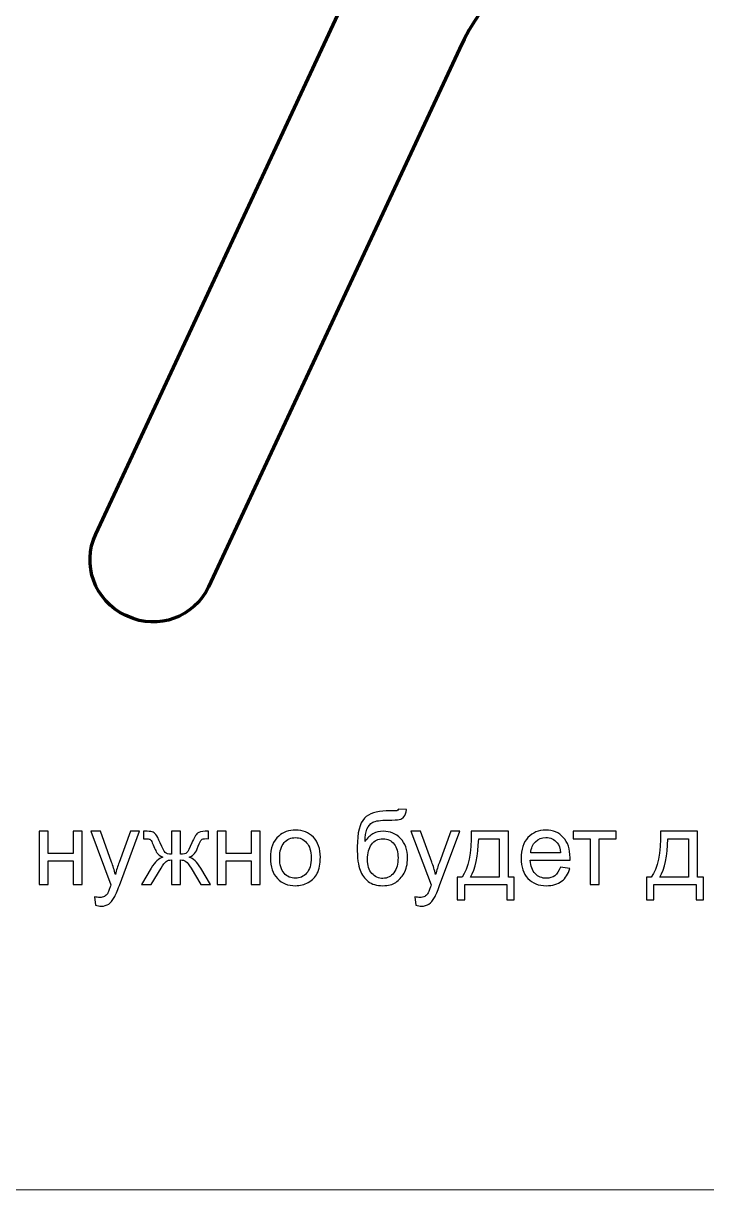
# Model space of a CAD drawing. Header units: centimetres. Extents: x -343 to 358, y -257 to 272.
# Drawn here: x -162.59 to -134.07, y -256.64 to -207.97 of the extents above; entities that cross this region are included whole.
import ezdxf

# ---------------------------------------------------------------- set-up
doc = ezdxf.new("R2010")
doc.units = ezdxf.units.CM
doc.header["$MEASUREMENT"] = 0
doc.layers.add('layer 1', color=7, linetype='Continuous')

msp = doc.modelspace()

# ---------------------------------------------------------------- linework, layer by layer
at = {"layer": 'layer 1', "color": 253, "lineweight": 20}
msp.add_open_spline([(-336.15246, -55.13063), (-336.15246, -55.13063), (-58.05242, -55.13063), (-58.05242, -55.13063), (-58.05242, -55.13063), (-54.20242, -55.13063), (-51.05242, -58.28063), (-51.05242, -62.13063), (-51.05242, -62.13063), (-51.05242, -62.13063), (-51.05242, -249.63733), (-51.05242, -249.63733), (-51.05242, -249.63733), (-51.05242, -253.48733), (-54.20242, -256.63733), (-58.05242, -256.63733), (-58.05242, -256.63733), (-58.05242, -256.63733), (-336.15246, -256.63733), (-336.15246, -256.63733), (-336.15246, -256.63733), (-340.00246, -256.63733), (-343.15246, -253.48733), (-343.15246, -249.63733), (-343.15246, -249.63733), (-343.15246, -249.63733), (-343.15246, -62.13063), (-343.15246, -62.13063), (-343.15246, -62.13063), (-343.15246, -58.28063), (-340.00246, -55.13063), (-336.15246, -55.13063)], degree=3, knots=[0, 0, 0, 0, 0.11111111, 0.11111111, 0.11111111, 0.11111111, 0.22222222, 0.22222222, 0.22222222, 0.22222222, 0.33333333, 0.33333333, 0.33333333, 0.33333333, 0.44444444, 0.44444444, 0.44444444, 0.44444444, 0.55555556, 0.55555556, 0.55555556, 0.55555556, 0.66666667, 0.66666667, 0.66666667, 0.66666667, 0.77777778, 0.77777778, 0.77777778, 0.77777778, 1, 1, 1, 1], dxfattribs=at)
at = {"layer": 'layer 1', "color": 142, "lineweight": 100}
msp.add_open_spline([(-120.98793, -205.01733), (-116.97367, -205.01733), (-112.95941, -204.5322), (-109.05362, -203.56193), (-109.05362, -203.56193), (-104.36454, -202.39707), (-99.62153, -204.66183), (-97.57962, -209.04074), (-97.57962, -209.04074), (-97.57962, -209.04074), (-87.11584, -231.4804), (-87.11584, -231.4804), (-87.11584, -231.4804), (-86.52229, -232.75329), (-84.99996, -233.30735), (-83.72707, -232.71381), (-83.72707, -232.71381), (-83.72707, -232.71381), (-83.63644, -232.67155), (-83.63644, -232.67155), (-83.63644, -232.67155), (-82.36355, -232.07801), (-81.80947, -230.55569), (-82.40303, -229.28279), (-82.40303, -229.28279), (-82.40303, -229.28279), (-93.08351, -206.37844), (-93.08351, -206.37844), (-93.08351, -206.37844), (-95.05726, -202.14571), (-93.9162, -197.26571), (-90.27063, -194.34659), (-90.27063, -194.34659), (-82.6485, -188.24332), (-77.61689, -180.25397), (-76.98206, -172.27599), (-76.98206, -172.27599), (-76.98206, -172.27599), (-76.98793, -170.02599), (-76.98793, -170.02599), (-76.98793, -170.02599), (-76.98793, -170.02599), (-81.18793, -170.02599), (-81.18793, -170.02599), (-81.18793, -170.02599), (-81.18793, -170.02599), (-81.18793, -172.27599), (-81.18793, -172.27599), (-81.18793, -172.27599), (-82.91982, -187.92449), (-103.97157, -197.7629), (-117.98703, -197.76332), (-117.98703, -197.76332), (-117.98703, -197.76332), (-118.88793, -197.76332), (-118.88793, -197.76332), (-118.88793, -197.76332), (-118.88793, -197.76332), (-118.88793, -201.77599), (-118.88793, -201.77599), (-118.88793, -201.77599), (-118.88793, -201.77599), (-123.08793, -201.77599), (-123.08793, -201.77599), (-123.08793, -201.77599), (-123.08793, -201.77599), (-123.08793, -197.76332), (-123.08793, -197.76332), (-123.08793, -197.76332), (-123.08793, -197.76332), (-123.98883, -197.76332), (-123.98883, -197.76332), (-123.98883, -197.76332), (-138.00429, -197.7629), (-159.05604, -187.92449), (-160.78793, -172.27599), (-160.78793, -172.27599), (-160.78793, -172.27599), (-160.78793, -170.02599), (-160.78793, -170.02599), (-160.78793, -170.02599), (-160.78793, -170.02599), (-164.98793, -170.02599), (-164.98793, -170.02599), (-164.98793, -170.02599), (-164.98793, -170.02599), (-164.9938, -172.27599), (-164.9938, -172.27599), (-164.9938, -172.27599), (-164.35897, -180.25397), (-159.32736, -188.24332), (-151.70523, -194.34659), (-151.70523, -194.34659), (-148.05966, -197.26571), (-146.9186, -202.14571), (-148.89235, -206.37844), (-148.89235, -206.37844), (-148.89235, -206.37844), (-159.57283, -229.28279), (-159.57283, -229.28279), (-159.57283, -229.28279), (-160.16639, -230.55569), (-159.61231, -232.07801), (-158.33942, -232.67155), (-158.33942, -232.67155), (-158.33942, -232.67155), (-158.24879, -232.71381), (-158.24879, -232.71381), (-158.24879, -232.71381), (-156.9759, -233.30735), (-155.45357, -232.75329), (-154.86002, -231.4804), (-154.86002, -231.4804), (-154.86002, -231.4804), (-144.39624, -209.04074), (-144.39624, -209.04074), (-144.39624, -209.04074), (-142.35433, -204.66183), (-137.61132, -202.39707), (-132.92224, -203.56193), (-132.92224, -203.56193), (-129.01645, -204.5322), (-125.00219, -205.01733), (-120.98793, -205.01733)], degree=3, knots=[0, 0, 0, 0, 0.03125, 0.03125, 0.03125, 0.03125, 0.0625, 0.0625, 0.0625, 0.0625, 0.09375, 0.09375, 0.09375, 0.09375, 0.125, 0.125, 0.125, 0.125, 0.15625, 0.15625, 0.15625, 0.15625, 0.1875, 0.1875, 0.1875, 0.1875, 0.21875, 0.21875, 0.21875, 0.21875, 0.25, 0.25, 0.25, 0.25, 0.28125, 0.28125, 0.28125, 0.28125, 0.3125, 0.3125, 0.3125, 0.3125, 0.34375, 0.34375, 0.34375, 0.34375, 0.375, 0.375, 0.375, 0.375, 0.40625, 0.40625, 0.40625, 0.40625, 0.4375, 0.4375, 0.4375, 0.4375, 0.46875, 0.46875, 0.46875, 0.46875, 0.5, 0.5, 0.5, 0.5, 0.53125, 0.53125, 0.53125, 0.53125, 0.5625, 0.5625, 0.5625, 0.5625, 0.59375, 0.59375, 0.59375, 0.59375, 0.625, 0.625, 0.625, 0.625, 0.65625, 0.65625, 0.65625, 0.65625, 0.6875, 0.6875, 0.6875, 0.6875, 0.71875, 0.71875, 0.71875, 0.71875, 0.75, 0.75, 0.75, 0.75, 0.78125, 0.78125, 0.78125, 0.78125, 0.8125, 0.8125, 0.8125, 0.8125, 0.84375, 0.84375, 0.84375, 0.84375, 0.875, 0.875, 0.875, 0.875, 0.90625, 0.90625, 0.90625, 0.90625, 0.9375, 0.9375, 0.9375, 0.9375, 1, 1, 1, 1], dxfattribs=at)
at = {"layer": 'layer 1', "color": 242}
for points, knots in [([(-146.94236, -240.76427), (-146.94236, -240.76427), (-146.60789, -240.76856), (-146.60789, -240.76856), (-146.60789, -240.76856), (-146.6229, -240.91792), (-146.65649, -241.02227), (-146.70723, -241.08087), (-146.70723, -241.08087), (-146.75798, -241.13947), (-146.82301, -241.17664), (-146.90306, -241.19379), (-146.90306, -241.19379), (-146.9831, -241.21023), (-147.14033, -241.2188), (-147.37403, -241.2188), (-147.37403, -241.2188), (-147.6842, -241.2188), (-147.89575, -241.24882), (-148.00867, -241.30885), (-148.00867, -241.30885), (-148.12087, -241.36889), (-148.20234, -241.46465), (-148.25166, -241.59615), (-148.25166, -241.59615), (-148.30097, -241.72837), (-148.32813, -241.89775), (-148.33384, -242.10572), (-148.33384, -242.10572), (-148.23879, -241.96422), (-148.12802, -241.85844), (-148.0008, -241.78769), (-148.0008, -241.78769), (-147.87431, -241.71694), (-147.73065, -241.68192), (-147.572, -241.68192), (-147.572, -241.68192), (-147.28041, -241.68192), (-147.03884, -241.78197), (-146.84731, -241.98208), (-146.84731, -241.98208), (-146.65649, -242.18219), (-146.56072, -242.45306), (-146.56072, -242.79539), (-146.56072, -242.79539), (-146.56072, -243.05482), (-146.60861, -243.26779), (-146.70509, -243.4336), (-146.70509, -243.4336), (-146.80157, -243.5994), (-146.91592, -243.72805), (-147.04814, -243.81881), (-147.04814, -243.81881), (-147.17964, -243.90957), (-147.35974, -243.9546), (-147.587, -243.9546), (-147.587, -243.9546), (-147.85144, -243.9546), (-148.05655, -243.89457), (-148.20306, -243.77378), (-148.20306, -243.77378), (-148.34957, -243.653), (-148.46177, -243.49863), (-148.54039, -243.31067), (-148.54039, -243.31067), (-148.61829, -243.12271), (-148.65759, -242.79467), (-148.65759, -242.32799), (-148.65759, -242.32799), (-148.65759, -241.74123), (-148.55825, -241.34602), (-148.36029, -241.14233), (-148.36029, -241.14233), (-148.16232, -240.93865), (-147.85715, -240.83716), (-147.4455, -240.83716), (-147.4455, -240.83716), (-147.18893, -240.83716), (-147.04385, -240.83288), (-147.00883, -240.8243), (-147.00883, -240.8243), (-146.97452, -240.81572), (-146.95237, -240.79571), (-146.94236, -240.76427)], [0, 0, 0, 0, 0.04545455, 0.04545455, 0.04545455, 0.04545455, 0.09090909, 0.09090909, 0.09090909, 0.09090909, 0.13636364, 0.13636364, 0.13636364, 0.13636364, 0.18181818, 0.18181818, 0.18181818, 0.18181818, 0.22727273, 0.22727273, 0.22727273, 0.22727273, 0.27272727, 0.27272727, 0.27272727, 0.27272727, 0.31818182, 0.31818182, 0.31818182, 0.31818182, 0.36363636, 0.36363636, 0.36363636, 0.36363636, 0.40909091, 0.40909091, 0.40909091, 0.40909091, 0.45454545, 0.45454545, 0.45454545, 0.45454545, 0.5, 0.5, 0.5, 0.5, 0.54545455, 0.54545455, 0.54545455, 0.54545455, 0.59090909, 0.59090909, 0.59090909, 0.59090909, 0.63636364, 0.63636364, 0.63636364, 0.63636364, 0.68181818, 0.68181818, 0.68181818, 0.68181818, 0.72727273, 0.72727273, 0.72727273, 0.72727273, 0.77272727, 0.77272727, 0.77272727, 0.77272727, 0.81818182, 0.81818182, 0.81818182, 0.81818182, 0.86363636, 0.86363636, 0.86363636, 0.86363636, 0.90909091, 0.90909091, 0.90909091, 0.90909091, 1, 1, 1, 1]), ([(-161.93563, -241.68192), (-161.93563, -241.68192), (-161.55828, -241.68192), (-161.55828, -241.68192), (-161.55828, -241.68192), (-161.55828, -241.68192), (-161.55828, -242.60814), (-161.55828, -242.60814), (-161.55828, -242.60814), (-161.55828, -242.60814), (-160.51198, -242.60814), (-160.51198, -242.60814), (-160.51198, -242.60814), (-160.51198, -242.60814), (-160.51198, -241.68192), (-160.51198, -241.68192), (-160.51198, -241.68192), (-160.51198, -241.68192), (-160.13463, -241.68192), (-160.13463, -241.68192), (-160.13463, -241.68192), (-160.13463, -241.68192), (-160.13463, -243.90743), (-160.13463, -243.90743), (-160.13463, -243.90743), (-160.13463, -243.90743), (-160.51198, -243.90743), (-160.51198, -243.90743), (-160.51198, -243.90743), (-160.51198, -243.90743), (-160.51198, -242.92117), (-160.51198, -242.92117), (-160.51198, -242.92117), (-160.51198, -242.92117), (-161.55828, -242.92117), (-161.55828, -242.92117), (-161.55828, -242.92117), (-161.55828, -242.92117), (-161.55828, -243.90743), (-161.55828, -243.90743), (-161.55828, -243.90743), (-161.55828, -243.90743), (-161.93563, -243.90743), (-161.93563, -243.90743), (-161.93563, -243.90743), (-161.93563, -243.90743), (-161.93563, -241.68192), (-161.93563, -241.68192)], [0, 0, 0, 0, 0.07692308, 0.07692308, 0.07692308, 0.07692308, 0.15384615, 0.15384615, 0.15384615, 0.15384615, 0.23076923, 0.23076923, 0.23076923, 0.23076923, 0.30769231, 0.30769231, 0.30769231, 0.30769231, 0.38461538, 0.38461538, 0.38461538, 0.38461538, 0.46153846, 0.46153846, 0.46153846, 0.46153846, 0.53846154, 0.53846154, 0.53846154, 0.53846154, 0.61538462, 0.61538462, 0.61538462, 0.61538462, 0.69230769, 0.69230769, 0.69230769, 0.69230769, 0.76923077, 0.76923077, 0.76923077, 0.76923077, 0.84615385, 0.84615385, 0.84615385, 0.84615385, 1, 1, 1, 1]), ([(-159.58505, -244.7629), (-159.58505, -244.7629), (-159.62793, -244.41414), (-159.62793, -244.41414), (-159.62793, -244.41414), (-159.54503, -244.43629), (-159.47356, -244.44773), (-159.4121, -244.44773), (-159.4121, -244.44773), (-159.32776, -244.44773), (-159.26058, -244.43343), (-159.21056, -244.40556), (-159.21056, -244.40556), (-159.15981, -244.37769), (-159.11836, -244.33838), (-159.0862, -244.28835), (-159.0862, -244.28835), (-159.06262, -244.25048), (-159.02403, -244.15685), (-158.97114, -244.00677), (-158.97114, -244.00677), (-158.96399, -243.98604), (-158.95327, -243.95531), (-158.93755, -243.91458), (-158.93755, -243.91458), (-158.93755, -243.91458), (-159.7823, -241.68192), (-159.7823, -241.68192), (-159.7823, -241.68192), (-159.7823, -241.68192), (-159.37922, -241.68192), (-159.37922, -241.68192), (-159.37922, -241.68192), (-159.37922, -241.68192), (-158.91468, -242.96691), (-158.91468, -242.96691), (-158.91468, -242.96691), (-158.85393, -243.12914), (-158.80033, -243.30067), (-158.75245, -243.48077), (-158.75245, -243.48077), (-158.70885, -243.31139), (-158.65739, -243.14415), (-158.59736, -242.97978), (-158.59736, -242.97978), (-158.59736, -242.97978), (-158.12281, -241.68192), (-158.12281, -241.68192), (-158.12281, -241.68192), (-158.12281, -241.68192), (-157.74618, -241.68192), (-157.74618, -241.68192), (-157.74618, -241.68192), (-157.74618, -241.68192), (-158.58736, -243.94602), (-158.58736, -243.94602), (-158.58736, -243.94602), (-158.67812, -244.18973), (-158.74887, -244.35696), (-158.79962, -244.44916), (-158.79962, -244.44916), (-158.8668, -244.5728), (-158.94398, -244.66356), (-159.03046, -244.72145), (-159.03046, -244.72145), (-159.11765, -244.77934), (-159.22128, -244.80793), (-159.34134, -244.80793), (-159.34134, -244.80793), (-159.41424, -244.80793), (-159.49571, -244.79292), (-159.58505, -244.7629)], [0, 0, 0, 0, 0.05263158, 0.05263158, 0.05263158, 0.05263158, 0.10526316, 0.10526316, 0.10526316, 0.10526316, 0.15789474, 0.15789474, 0.15789474, 0.15789474, 0.21052632, 0.21052632, 0.21052632, 0.21052632, 0.26315789, 0.26315789, 0.26315789, 0.26315789, 0.31578947, 0.31578947, 0.31578947, 0.31578947, 0.36842105, 0.36842105, 0.36842105, 0.36842105, 0.42105263, 0.42105263, 0.42105263, 0.42105263, 0.47368421, 0.47368421, 0.47368421, 0.47368421, 0.52631579, 0.52631579, 0.52631579, 0.52631579, 0.57894737, 0.57894737, 0.57894737, 0.57894737, 0.63157895, 0.63157895, 0.63157895, 0.63157895, 0.68421053, 0.68421053, 0.68421053, 0.68421053, 0.73684211, 0.73684211, 0.73684211, 0.73684211, 0.78947368, 0.78947368, 0.78947368, 0.78947368, 0.84210526, 0.84210526, 0.84210526, 0.84210526, 0.89473684, 0.89473684, 0.89473684, 0.89473684, 1, 1, 1, 1]), ([(-156.02952, -241.68192), (-156.02952, -241.68192), (-156.02952, -242.64245), (-156.02952, -242.64245), (-156.02952, -242.64245), (-155.90802, -242.64245), (-155.82226, -242.61958), (-155.77295, -242.57455), (-155.77295, -242.57455), (-155.72364, -242.52881), (-155.65288, -242.39517), (-155.5614, -242.17219), (-155.5614, -242.17219), (-155.47564, -241.96064), (-155.39774, -241.82628), (-155.3277, -241.76768), (-155.3277, -241.76768), (-155.25909, -241.7105), (-155.15046, -241.68192), (-155.0011, -241.68192), (-155.0011, -241.68192), (-155.0011, -241.68192), (-154.86316, -241.68192), (-154.86316, -241.68192), (-154.86316, -241.68192), (-154.86316, -241.68192), (-154.86316, -241.9928), (-154.86316, -241.9928), (-154.86316, -241.9928), (-154.86316, -241.9928), (-154.96536, -241.99066), (-154.96536, -241.99066), (-154.96536, -241.99066), (-155.06613, -241.99066), (-155.12974, -242.00567), (-155.15761, -242.03497), (-155.15761, -242.03497), (-155.18691, -242.0657), (-155.23194, -242.15718), (-155.29197, -242.30941), (-155.29197, -242.30941), (-155.34771, -242.4552), (-155.39917, -242.55526), (-155.44634, -242.61172), (-155.44634, -242.61172), (-155.49351, -242.66746), (-155.56784, -242.7182), (-155.66789, -242.76466), (-155.66789, -242.76466), (-155.50494, -242.80825), (-155.34629, -242.95905), (-155.1912, -243.21776), (-155.1912, -243.21776), (-155.1912, -243.21776), (-154.7774, -243.90743), (-154.7774, -243.90743), (-154.7774, -243.90743), (-154.7774, -243.90743), (-155.19191, -243.90743), (-155.19191, -243.90743), (-155.19191, -243.90743), (-155.19191, -243.90743), (-155.59499, -243.21848), (-155.59499, -243.21848), (-155.59499, -243.21848), (-155.67718, -243.0784), (-155.74937, -242.98692), (-155.81011, -242.94333), (-155.81011, -242.94333), (-155.87158, -242.89973), (-155.94447, -242.87829), (-156.02952, -242.87829), (-156.02952, -242.87829), (-156.02952, -242.87829), (-156.02952, -243.90743), (-156.02952, -243.90743), (-156.02952, -243.90743), (-156.02952, -243.90743), (-156.41545, -243.90743), (-156.41545, -243.90743), (-156.41545, -243.90743), (-156.41545, -243.90743), (-156.41545, -242.87829), (-156.41545, -242.87829), (-156.41545, -242.87829), (-156.49906, -242.87829), (-156.57125, -242.89973), (-156.63199, -242.94261), (-156.63199, -242.94261), (-156.69346, -242.98549), (-156.76493, -243.07769), (-156.8464, -243.21919), (-156.8464, -243.21919), (-156.8464, -243.21919), (-157.25305, -243.90743), (-157.25305, -243.90743), (-157.25305, -243.90743), (-157.25305, -243.90743), (-157.66757, -243.90743), (-157.66757, -243.90743), (-157.66757, -243.90743), (-157.66757, -243.90743), (-157.2552, -243.21776), (-157.2552, -243.21776), (-157.2552, -243.21776), (-157.09868, -242.95905), (-156.93859, -242.80825), (-156.77565, -242.76466), (-156.77565, -242.76466), (-156.88714, -242.7132), (-156.96575, -242.65674), (-157.01006, -242.59599), (-157.01006, -242.59599), (-157.05509, -242.53524), (-157.12155, -242.39016), (-157.21089, -242.16075), (-157.21089, -242.16075), (-157.24162, -242.08357), (-157.27449, -242.0364), (-157.30951, -242.01925), (-157.30951, -242.01925), (-157.34596, -242.00138), (-157.39956, -241.9928), (-157.47103, -241.9928), (-157.47103, -241.9928), (-157.4889, -241.9928), (-157.52606, -241.99352), (-157.5818, -241.99495), (-157.5818, -241.99495), (-157.5818, -241.99495), (-157.5818, -241.68192), (-157.5818, -241.68192), (-157.5818, -241.68192), (-157.5818, -241.68192), (-157.52963, -241.68192), (-157.52963, -241.68192), (-157.52963, -241.68192), (-157.38384, -241.68192), (-157.28164, -241.69049), (-157.22232, -241.70836), (-157.22232, -241.70836), (-157.163, -241.72551), (-157.11012, -241.76268), (-157.06295, -241.81914), (-157.06295, -241.81914), (-157.01649, -241.87559), (-156.95574, -241.9928), (-156.88142, -242.17219), (-156.88142, -242.17219), (-156.79065, -242.39159), (-156.72062, -242.52452), (-156.67202, -242.57169), (-156.67202, -242.57169), (-156.62342, -242.61886), (-156.53766, -242.64245), (-156.41545, -242.64245), (-156.41545, -242.64245), (-156.41545, -242.64245), (-156.41545, -241.68192), (-156.41545, -241.68192), (-156.41545, -241.68192), (-156.41545, -241.68192), (-156.02952, -241.68192), (-156.02952, -241.68192)], [0, 0, 0, 0, 0.02380952, 0.02380952, 0.02380952, 0.02380952, 0.04761905, 0.04761905, 0.04761905, 0.04761905, 0.07142857, 0.07142857, 0.07142857, 0.07142857, 0.0952381, 0.0952381, 0.0952381, 0.0952381, 0.11904762, 0.11904762, 0.11904762, 0.11904762, 0.14285714, 0.14285714, 0.14285714, 0.14285714, 0.16666667, 0.16666667, 0.16666667, 0.16666667, 0.19047619, 0.19047619, 0.19047619, 0.19047619, 0.21428571, 0.21428571, 0.21428571, 0.21428571, 0.23809524, 0.23809524, 0.23809524, 0.23809524, 0.26190476, 0.26190476, 0.26190476, 0.26190476, 0.28571429, 0.28571429, 0.28571429, 0.28571429, 0.30952381, 0.30952381, 0.30952381, 0.30952381, 0.33333333, 0.33333333, 0.33333333, 0.33333333, 0.35714286, 0.35714286, 0.35714286, 0.35714286, 0.38095238, 0.38095238, 0.38095238, 0.38095238, 0.4047619, 0.4047619, 0.4047619, 0.4047619, 0.42857143, 0.42857143, 0.42857143, 0.42857143, 0.45238095, 0.45238095, 0.45238095, 0.45238095, 0.47619048, 0.47619048, 0.47619048, 0.47619048, 0.5, 0.5, 0.5, 0.5, 0.52380952, 0.52380952, 0.52380952, 0.52380952, 0.54761905, 0.54761905, 0.54761905, 0.54761905, 0.57142857, 0.57142857, 0.57142857, 0.57142857, 0.5952381, 0.5952381, 0.5952381, 0.5952381, 0.61904762, 0.61904762, 0.61904762, 0.61904762, 0.64285714, 0.64285714, 0.64285714, 0.64285714, 0.66666667, 0.66666667, 0.66666667, 0.66666667, 0.69047619, 0.69047619, 0.69047619, 0.69047619, 0.71428571, 0.71428571, 0.71428571, 0.71428571, 0.73809524, 0.73809524, 0.73809524, 0.73809524, 0.76190476, 0.76190476, 0.76190476, 0.76190476, 0.78571429, 0.78571429, 0.78571429, 0.78571429, 0.80952381, 0.80952381, 0.80952381, 0.80952381, 0.83333333, 0.83333333, 0.83333333, 0.83333333, 0.85714286, 0.85714286, 0.85714286, 0.85714286, 0.88095238, 0.88095238, 0.88095238, 0.88095238, 0.9047619, 0.9047619, 0.9047619, 0.9047619, 0.92857143, 0.92857143, 0.92857143, 0.92857143, 0.95238095, 0.95238095, 0.95238095, 0.95238095, 1, 1, 1, 1]), ([(-154.50725, -241.68192), (-154.50725, -241.68192), (-154.1299, -241.68192), (-154.1299, -241.68192), (-154.1299, -241.68192), (-154.1299, -241.68192), (-154.1299, -242.60814), (-154.1299, -242.60814), (-154.1299, -242.60814), (-154.1299, -242.60814), (-153.0836, -242.60814), (-153.0836, -242.60814), (-153.0836, -242.60814), (-153.0836, -242.60814), (-153.0836, -241.68192), (-153.0836, -241.68192), (-153.0836, -241.68192), (-153.0836, -241.68192), (-152.70625, -241.68192), (-152.70625, -241.68192), (-152.70625, -241.68192), (-152.70625, -241.68192), (-152.70625, -243.90743), (-152.70625, -243.90743), (-152.70625, -243.90743), (-152.70625, -243.90743), (-153.0836, -243.90743), (-153.0836, -243.90743), (-153.0836, -243.90743), (-153.0836, -243.90743), (-153.0836, -242.92117), (-153.0836, -242.92117), (-153.0836, -242.92117), (-153.0836, -242.92117), (-154.1299, -242.92117), (-154.1299, -242.92117), (-154.1299, -242.92117), (-154.1299, -242.92117), (-154.1299, -243.90743), (-154.1299, -243.90743), (-154.1299, -243.90743), (-154.1299, -243.90743), (-154.50725, -243.90743), (-154.50725, -243.90743), (-154.50725, -243.90743), (-154.50725, -243.90743), (-154.50725, -241.68192), (-154.50725, -241.68192)], [0, 0, 0, 0, 0.07692308, 0.07692308, 0.07692308, 0.07692308, 0.15384615, 0.15384615, 0.15384615, 0.15384615, 0.23076923, 0.23076923, 0.23076923, 0.23076923, 0.30769231, 0.30769231, 0.30769231, 0.30769231, 0.38461538, 0.38461538, 0.38461538, 0.38461538, 0.46153846, 0.46153846, 0.46153846, 0.46153846, 0.53846154, 0.53846154, 0.53846154, 0.53846154, 0.61538462, 0.61538462, 0.61538462, 0.61538462, 0.69230769, 0.69230769, 0.69230769, 0.69230769, 0.76923077, 0.76923077, 0.76923077, 0.76923077, 0.84615385, 0.84615385, 0.84615385, 0.84615385, 1, 1, 1, 1]), ([(-152.28102, -242.79467), (-152.28102, -242.38373), (-152.16667, -242.07928), (-151.93726, -241.88131), (-151.93726, -241.88131), (-151.74644, -241.71694), (-151.51274, -241.63475), (-151.23759, -241.63475), (-151.23759, -241.63475), (-150.93242, -241.63475), (-150.68228, -241.7348), (-150.48789, -241.93491), (-150.48789, -241.93491), (-150.29421, -242.13431), (-150.19702, -242.41089), (-150.19702, -242.76323), (-150.19702, -242.76323), (-150.19702, -243.0491), (-150.2399, -243.27351), (-150.32566, -243.43717), (-150.32566, -243.43717), (-150.41142, -243.60083), (-150.53649, -243.72805), (-150.70087, -243.81881), (-150.70087, -243.81881), (-150.86453, -243.90957), (-151.04391, -243.9546), (-151.23759, -243.9546), (-151.23759, -243.9546), (-151.54919, -243.9546), (-151.80076, -243.85526), (-151.99301, -243.65586), (-151.99301, -243.65586), (-152.18526, -243.45647), (-152.28102, -243.16917), (-152.28102, -242.79467)], [0, 0, 0, 0, 0.1, 0.1, 0.1, 0.1, 0.2, 0.2, 0.2, 0.2, 0.3, 0.3, 0.3, 0.3, 0.4, 0.4, 0.4, 0.4, 0.5, 0.5, 0.5, 0.5, 0.6, 0.6, 0.6, 0.6, 0.7, 0.7, 0.7, 0.7, 0.8, 0.8, 0.8, 0.8, 1, 1, 1, 1]), ([(-146.21839, -244.7629), (-146.21839, -244.7629), (-146.26127, -244.41414), (-146.26127, -244.41414), (-146.26127, -244.41414), (-146.17837, -244.43629), (-146.1069, -244.44773), (-146.04544, -244.44773), (-146.04544, -244.44773), (-145.9611, -244.44773), (-145.89392, -244.43343), (-145.8439, -244.40556), (-145.8439, -244.40556), (-145.79315, -244.37769), (-145.7517, -244.33838), (-145.71954, -244.28835), (-145.71954, -244.28835), (-145.69596, -244.25048), (-145.65737, -244.15685), (-145.60448, -244.00677), (-145.60448, -244.00677), (-145.59733, -243.98604), (-145.58661, -243.95531), (-145.57089, -243.91458), (-145.57089, -243.91458), (-145.57089, -243.91458), (-146.41564, -241.68192), (-146.41564, -241.68192), (-146.41564, -241.68192), (-146.41564, -241.68192), (-146.01256, -241.68192), (-146.01256, -241.68192), (-146.01256, -241.68192), (-146.01256, -241.68192), (-145.54802, -242.96691), (-145.54802, -242.96691), (-145.54802, -242.96691), (-145.48727, -243.12914), (-145.43367, -243.30067), (-145.38579, -243.48077), (-145.38579, -243.48077), (-145.34219, -243.31139), (-145.29073, -243.14415), (-145.2307, -242.97978), (-145.2307, -242.97978), (-145.2307, -242.97978), (-144.75615, -241.68192), (-144.75615, -241.68192), (-144.75615, -241.68192), (-144.75615, -241.68192), (-144.37952, -241.68192), (-144.37952, -241.68192), (-144.37952, -241.68192), (-144.37952, -241.68192), (-145.2207, -243.94602), (-145.2207, -243.94602), (-145.2207, -243.94602), (-145.31146, -244.18973), (-145.38221, -244.35696), (-145.43296, -244.44916), (-145.43296, -244.44916), (-145.50014, -244.5728), (-145.57732, -244.66356), (-145.6638, -244.72145), (-145.6638, -244.72145), (-145.75099, -244.77934), (-145.85462, -244.80793), (-145.97468, -244.80793), (-145.97468, -244.80793), (-146.04758, -244.80793), (-146.12905, -244.79292), (-146.21839, -244.7629)], [0, 0, 0, 0, 0.05263158, 0.05263158, 0.05263158, 0.05263158, 0.10526316, 0.10526316, 0.10526316, 0.10526316, 0.15789474, 0.15789474, 0.15789474, 0.15789474, 0.21052632, 0.21052632, 0.21052632, 0.21052632, 0.26315789, 0.26315789, 0.26315789, 0.26315789, 0.31578947, 0.31578947, 0.31578947, 0.31578947, 0.36842105, 0.36842105, 0.36842105, 0.36842105, 0.42105263, 0.42105263, 0.42105263, 0.42105263, 0.47368421, 0.47368421, 0.47368421, 0.47368421, 0.52631579, 0.52631579, 0.52631579, 0.52631579, 0.57894737, 0.57894737, 0.57894737, 0.57894737, 0.63157895, 0.63157895, 0.63157895, 0.63157895, 0.68421053, 0.68421053, 0.68421053, 0.68421053, 0.73684211, 0.73684211, 0.73684211, 0.73684211, 0.78947368, 0.78947368, 0.78947368, 0.78947368, 0.84210526, 0.84210526, 0.84210526, 0.84210526, 0.89473684, 0.89473684, 0.89473684, 0.89473684, 1, 1, 1, 1]), ([(-143.90354, -241.68192), (-143.90354, -241.68192), (-142.35125, -241.68192), (-142.35125, -241.68192), (-142.35125, -241.68192), (-142.35125, -241.68192), (-142.35125, -243.59869), (-142.35125, -243.59869), (-142.35125, -243.59869), (-142.35125, -243.59869), (-142.11112, -243.59869), (-142.11112, -243.59869), (-142.11112, -243.59869), (-142.11112, -243.59869), (-142.11112, -244.53778), (-142.11112, -244.53778), (-142.11112, -244.53778), (-142.11112, -244.53778), (-142.41986, -244.53778), (-142.41986, -244.53778), (-142.41986, -244.53778), (-142.41986, -244.53778), (-142.41986, -243.90743), (-142.41986, -243.90743), (-142.41986, -243.90743), (-142.41986, -243.90743), (-144.17369, -243.90743), (-144.17369, -243.90743), (-144.17369, -243.90743), (-144.17369, -243.90743), (-144.17369, -244.53778), (-144.17369, -244.53778), (-144.17369, -244.53778), (-144.17369, -244.53778), (-144.48243, -244.53778), (-144.48243, -244.53778), (-144.48243, -244.53778), (-144.48243, -244.53778), (-144.48243, -243.59869), (-144.48243, -243.59869), (-144.48243, -243.59869), (-144.48243, -243.59869), (-144.28518, -243.59869), (-144.28518, -243.59869), (-144.28518, -243.59869), (-144.01932, -243.23777), (-143.8921, -242.59885), (-143.90354, -241.68192)], [0, 0, 0, 0, 0.07692308, 0.07692308, 0.07692308, 0.07692308, 0.15384615, 0.15384615, 0.15384615, 0.15384615, 0.23076923, 0.23076923, 0.23076923, 0.23076923, 0.30769231, 0.30769231, 0.30769231, 0.30769231, 0.38461538, 0.38461538, 0.38461538, 0.38461538, 0.46153846, 0.46153846, 0.46153846, 0.46153846, 0.53846154, 0.53846154, 0.53846154, 0.53846154, 0.61538462, 0.61538462, 0.61538462, 0.61538462, 0.69230769, 0.69230769, 0.69230769, 0.69230769, 0.76923077, 0.76923077, 0.76923077, 0.76923077, 0.84615385, 0.84615385, 0.84615385, 0.84615385, 1, 1, 1, 1]), ([(-140.17935, -243.18703), (-140.17935, -243.18703), (-139.78913, -243.23849), (-139.78913, -243.23849), (-139.78913, -243.23849), (-139.84988, -243.46504), (-139.96351, -243.64157), (-140.12932, -243.76664), (-140.12932, -243.76664), (-140.29512, -243.89171), (-140.50667, -243.9546), (-140.76467, -243.9546), (-140.76467, -243.9546), (-141.08913, -243.9546), (-141.34642, -243.85454), (-141.53652, -243.65443), (-141.53652, -243.65443), (-141.72663, -243.45504), (-141.82168, -243.17417), (-141.82168, -242.81325), (-141.82168, -242.81325), (-141.82168, -242.44019), (-141.72591, -242.15003), (-141.53366, -241.9442), (-141.53366, -241.9442), (-141.34142, -241.73766), (-141.09199, -241.63475), (-140.7854, -241.63475), (-140.7854, -241.63475), (-140.4888, -241.63475), (-140.24653, -241.73552), (-140.05857, -241.93777), (-140.05857, -241.93777), (-139.8706, -242.14003), (-139.77627, -242.42447), (-139.77627, -242.7911), (-139.77627, -242.7911), (-139.77627, -242.81325), (-139.77698, -242.84684), (-139.77841, -242.89116), (-139.77841, -242.89116), (-139.77841, -242.89116), (-141.43575, -242.89116), (-141.43575, -242.89116), (-141.43575, -242.89116), (-141.42146, -243.13486), (-141.35285, -243.32211), (-141.2285, -243.45146), (-141.2285, -243.45146), (-141.10486, -243.58082), (-140.94977, -243.64586), (-140.76467, -243.64586), (-140.76467, -243.64586), (-140.62674, -243.64586), (-140.50881, -243.60941), (-140.41162, -243.53651), (-140.41162, -243.53651), (-140.31371, -243.46361), (-140.23652, -243.34712), (-140.17935, -243.18703)], [0, 0, 0, 0, 0.0625, 0.0625, 0.0625, 0.0625, 0.125, 0.125, 0.125, 0.125, 0.1875, 0.1875, 0.1875, 0.1875, 0.25, 0.25, 0.25, 0.25, 0.3125, 0.3125, 0.3125, 0.3125, 0.375, 0.375, 0.375, 0.375, 0.4375, 0.4375, 0.4375, 0.4375, 0.5, 0.5, 0.5, 0.5, 0.5625, 0.5625, 0.5625, 0.5625, 0.625, 0.625, 0.625, 0.625, 0.6875, 0.6875, 0.6875, 0.6875, 0.75, 0.75, 0.75, 0.75, 0.8125, 0.8125, 0.8125, 0.8125, 0.875, 0.875, 0.875, 0.875, 1, 1, 1, 1]), ([(-139.65191, -241.68192), (-139.65191, -241.68192), (-137.85091, -241.68192), (-137.85091, -241.68192), (-137.85091, -241.68192), (-137.85091, -241.68192), (-137.85091, -241.99495), (-137.85091, -241.99495), (-137.85091, -241.99495), (-137.85091, -241.99495), (-138.56274, -241.99495), (-138.56274, -241.99495), (-138.56274, -241.99495), (-138.56274, -241.99495), (-138.56274, -243.90743), (-138.56274, -243.90743), (-138.56274, -243.90743), (-138.56274, -243.90743), (-138.94009, -243.90743), (-138.94009, -243.90743), (-138.94009, -243.90743), (-138.94009, -243.90743), (-138.94009, -241.99495), (-138.94009, -241.99495), (-138.94009, -241.99495), (-138.94009, -241.99495), (-139.65191, -241.99495), (-139.65191, -241.99495), (-139.65191, -241.99495), (-139.65191, -241.99495), (-139.65191, -241.68192), (-139.65191, -241.68192)], [0, 0, 0, 0, 0.11111111, 0.11111111, 0.11111111, 0.11111111, 0.22222222, 0.22222222, 0.22222222, 0.22222222, 0.33333333, 0.33333333, 0.33333333, 0.33333333, 0.44444444, 0.44444444, 0.44444444, 0.44444444, 0.55555556, 0.55555556, 0.55555556, 0.55555556, 0.66666667, 0.66666667, 0.66666667, 0.66666667, 0.77777778, 0.77777778, 0.77777778, 0.77777778, 1, 1, 1, 1]), ([(-136.00347, -241.68192), (-136.00347, -241.68192), (-134.45118, -241.68192), (-134.45118, -241.68192), (-134.45118, -241.68192), (-134.45118, -241.68192), (-134.45118, -243.59869), (-134.45118, -243.59869), (-134.45118, -243.59869), (-134.45118, -243.59869), (-134.21105, -243.59869), (-134.21105, -243.59869), (-134.21105, -243.59869), (-134.21105, -243.59869), (-134.21105, -244.53778), (-134.21105, -244.53778), (-134.21105, -244.53778), (-134.21105, -244.53778), (-134.51979, -244.53778), (-134.51979, -244.53778), (-134.51979, -244.53778), (-134.51979, -244.53778), (-134.51979, -243.90743), (-134.51979, -243.90743), (-134.51979, -243.90743), (-134.51979, -243.90743), (-136.27362, -243.90743), (-136.27362, -243.90743), (-136.27362, -243.90743), (-136.27362, -243.90743), (-136.27362, -244.53778), (-136.27362, -244.53778), (-136.27362, -244.53778), (-136.27362, -244.53778), (-136.58236, -244.53778), (-136.58236, -244.53778), (-136.58236, -244.53778), (-136.58236, -244.53778), (-136.58236, -243.59869), (-136.58236, -243.59869), (-136.58236, -243.59869), (-136.58236, -243.59869), (-136.38511, -243.59869), (-136.38511, -243.59869), (-136.38511, -243.59869), (-136.11925, -243.23777), (-135.99203, -242.59885), (-136.00347, -241.68192)], [0, 0, 0, 0, 0.07692308, 0.07692308, 0.07692308, 0.07692308, 0.15384615, 0.15384615, 0.15384615, 0.15384615, 0.23076923, 0.23076923, 0.23076923, 0.23076923, 0.30769231, 0.30769231, 0.30769231, 0.30769231, 0.38461538, 0.38461538, 0.38461538, 0.38461538, 0.46153846, 0.46153846, 0.46153846, 0.46153846, 0.53846154, 0.53846154, 0.53846154, 0.53846154, 0.61538462, 0.61538462, 0.61538462, 0.61538462, 0.69230769, 0.69230769, 0.69230769, 0.69230769, 0.76923077, 0.76923077, 0.76923077, 0.76923077, 0.84615385, 0.84615385, 0.84615385, 0.84615385, 1, 1, 1, 1]), ([(-151.8951, -242.79539), (-151.8951, -243.07983), (-151.83292, -243.29281), (-151.70856, -243.4336), (-151.70856, -243.4336), (-151.5835, -243.5751), (-151.42698, -243.64586), (-151.23759, -243.64586), (-151.23759, -243.64586), (-151.05034, -243.64586), (-150.89454, -243.5751), (-150.76948, -243.43288), (-150.76948, -243.43288), (-150.64512, -243.29066), (-150.58294, -243.07411), (-150.58294, -242.78324), (-150.58294, -242.78324), (-150.58294, -242.5088), (-150.64584, -242.30083), (-150.7709, -242.16004), (-150.7709, -242.16004), (-150.89597, -242.01853), (-151.05177, -241.94778), (-151.23759, -241.94778), (-151.23759, -241.94778), (-151.42698, -241.94778), (-151.5835, -242.01782), (-151.70856, -242.15861), (-151.70856, -242.15861), (-151.83292, -242.2994), (-151.8951, -242.51166), (-151.8951, -242.79539)], [0, 0, 0, 0, 0.11111111, 0.11111111, 0.11111111, 0.11111111, 0.22222222, 0.22222222, 0.22222222, 0.22222222, 0.33333333, 0.33333333, 0.33333333, 0.33333333, 0.44444444, 0.44444444, 0.44444444, 0.44444444, 0.55555556, 0.55555556, 0.55555556, 0.55555556, 0.66666667, 0.66666667, 0.66666667, 0.66666667, 0.77777778, 0.77777778, 0.77777778, 0.77777778, 1, 1, 1, 1]), ([(-146.95523, -242.78467), (-146.95523, -242.55383), (-147.01026, -242.36444), (-147.1196, -242.2165), (-147.1196, -242.2165), (-147.22895, -242.06856), (-147.38332, -241.99495), (-147.58272, -241.99495), (-147.58272, -241.99495), (-147.79069, -241.99495), (-147.95078, -242.07285), (-148.0637, -242.22936), (-148.0637, -242.22936), (-148.17661, -242.38516), (-148.23307, -242.59313), (-148.23307, -242.85399), (-148.23307, -242.85399), (-148.23307, -243.11128), (-148.1709, -243.30853), (-148.04583, -243.44503), (-148.04583, -243.44503), (-147.92147, -243.58154), (-147.7671, -243.65015), (-147.58486, -243.65015), (-147.58486, -243.65015), (-147.39761, -243.65015), (-147.2461, -243.57082), (-147.12961, -243.41287), (-147.12961, -243.41287), (-147.01312, -243.25493), (-146.95523, -243.04553), (-146.95523, -242.78467)], [0, 0, 0, 0, 0.11111111, 0.11111111, 0.11111111, 0.11111111, 0.22222222, 0.22222222, 0.22222222, 0.22222222, 0.33333333, 0.33333333, 0.33333333, 0.33333333, 0.44444444, 0.44444444, 0.44444444, 0.44444444, 0.55555556, 0.55555556, 0.55555556, 0.55555556, 0.66666667, 0.66666667, 0.66666667, 0.66666667, 0.77777778, 0.77777778, 0.77777778, 0.77777778, 1, 1, 1, 1]), ([(-143.59051, -241.99495), (-143.61838, -242.71749), (-143.72987, -243.25207), (-143.92498, -243.59869), (-143.92498, -243.59869), (-143.92498, -243.59869), (-142.72861, -243.59869), (-142.72861, -243.59869), (-142.72861, -243.59869), (-142.72861, -243.59869), (-142.72861, -241.99495), (-142.72861, -241.99495), (-142.72861, -241.99495), (-142.72861, -241.99495), (-143.59051, -241.99495), (-143.59051, -241.99495)], [0, 0, 0, 0, 0.2, 0.2, 0.2, 0.2, 0.4, 0.4, 0.4, 0.4, 0.6, 0.6, 0.6, 0.6, 1, 1, 1, 1]), ([(-141.41431, -242.58241), (-141.41431, -242.58241), (-140.17506, -242.58241), (-140.17506, -242.58241), (-140.17506, -242.58241), (-140.1915, -242.39517), (-140.23938, -242.25509), (-140.31728, -242.16147), (-140.31728, -242.16147), (-140.43663, -242.01639), (-140.59243, -241.94349), (-140.78325, -241.94349), (-140.78325, -241.94349), (-140.9562, -241.94349), (-141.10128, -242.00138), (-141.21921, -242.11716), (-141.21921, -242.11716), (-141.33641, -242.23293), (-141.40145, -242.38802), (-141.41431, -242.58241)], [0, 0, 0, 0, 0.16666667, 0.16666667, 0.16666667, 0.16666667, 0.33333333, 0.33333333, 0.33333333, 0.33333333, 0.5, 0.5, 0.5, 0.5, 0.66666667, 0.66666667, 0.66666667, 0.66666667, 1, 1, 1, 1]), ([(-135.69044, -241.99495), (-135.71831, -242.71749), (-135.8298, -243.25207), (-136.02491, -243.59869), (-136.02491, -243.59869), (-136.02491, -243.59869), (-134.82854, -243.59869), (-134.82854, -243.59869), (-134.82854, -243.59869), (-134.82854, -243.59869), (-134.82854, -241.99495), (-134.82854, -241.99495), (-134.82854, -241.99495), (-134.82854, -241.99495), (-135.69044, -241.99495), (-135.69044, -241.99495)], [0, 0, 0, 0, 0.2, 0.2, 0.2, 0.2, 0.4, 0.4, 0.4, 0.4, 0.6, 0.6, 0.6, 0.6, 1, 1, 1, 1])]:
    msp.add_open_spline(points, degree=3, knots=knots, dxfattribs=at)

doc.saveas('drawing.dxf')
